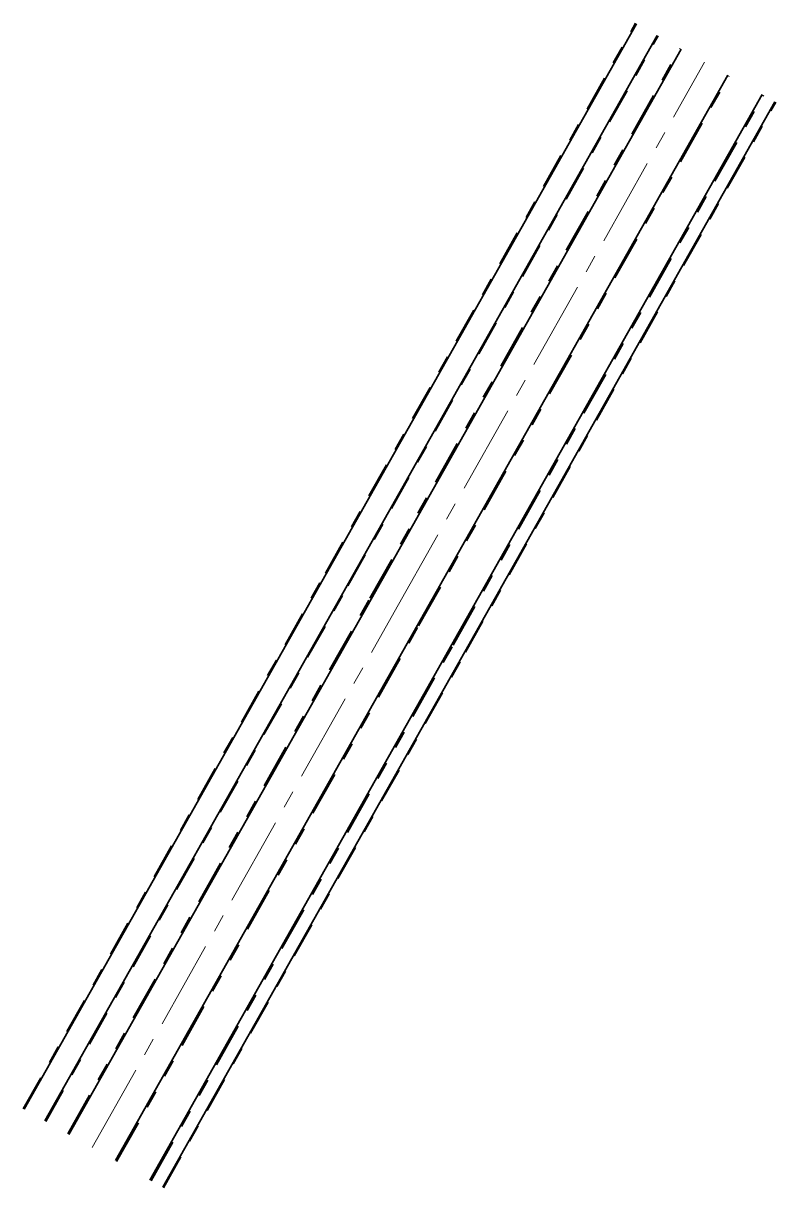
# Model space of a CAD drawing. Header units: metres. Extents: x 110332 to 110417, y 517585 to 517716.
import ezdxf

# ---------------------------------------------------------------- set-up
doc = ezdxf.new("R2010")
doc.units = ezdxf.units.M
for name, pattern in [('AM-AS-SO', [16, 10, -2, 2, -2]), ('VH-OPSLUITBAND-SO', [10, 4, -2, 2, -2]), ('VH-TROTTOIRBAND-SO', [15, 5, -2, 2, -2, 2, -2])]:
    doc.linetypes.add(name, pattern=pattern)
for name, color, linetype, lineweight in [('N01-WE-AM-AS_WEG-G', 10, 'AM-AS-SO', 18), ('N01-WE-VH-KANTOPSLUITING_OPSLUITBAND_100X200-G', 150, 'VH-OPSLUITBAND-SO', 35), ('N01-WE-VH-KANTOPSLUITING_TROTTOIRBAND-G', 210, 'VH-TROTTOIRBAND-SO', 35), ('N01-WE-VH-KANTOPSLUITING_VOORKANTBAND-G', 7, 'Continuous', 35), ('N02-WE-AM-AS_WEG-G', 10, 'AM-AS-SO', 18), ('N02-WE-VH-KANTOPSLUITING_OPSLUITBAND_100X200-G', 150, 'VH-OPSLUITBAND-SO', 35), ('N02-WE-VH-KANTOPSLUITING_TROTTOIRBAND-G', 210, 'VH-TROTTOIRBAND-SO', 35), ('N02-WE-VH-KANTOPSLUITING_VOORKANTBAND-G', 7, 'Continuous', 35)]:
    doc.layers.add(name, color=color, linetype=linetype, lineweight=lineweight)

msp = doc.modelspace()

# ---------------------------------------------------------------- linework, layer by layer
at = {"layer": 'N01-WE-AM-AS_WEG-G', "flags": 128}
msp.add_lwpolyline([(110340.25, 517589.13), (110374.24, 517649.44)], dxfattribs=at)
at = {"layer": 'N01-WE-VH-KANTOPSLUITING_OPSLUITBAND_100X200-G', "flags": 128}
for points in [[(110332.49, 517593.5), (110366.49, 517653.81)], [(110335.02, 517592.08), (110369.02, 517652.39)], [(110348.26, 517584.61), (110382.26, 517644.92)]]:
    msp.add_lwpolyline(points, dxfattribs=at)
at = {"layer": 'N01-WE-VH-KANTOPSLUITING_TROTTOIRBAND-G', "flags": 128}
for points in [[(110337.5, 517590.68), (110371.5, 517650.99)], [(110342.99, 517587.58), (110376.99, 517647.89)], [(110346.87, 517585.4), (110380.86, 517645.71)]]:
    msp.add_lwpolyline(points, dxfattribs=at)
at = {"layer": 'N01-WE-VH-KANTOPSLUITING_VOORKANTBAND-G', "flags": 128}
for points in [[(110332.58, 517593.45), (110366.58, 517653.76)], [(110334.93, 517592.13), (110368.93, 517652.43)], [(110337.63, 517590.6), (110371.63, 517650.91)], [(110342.86, 517587.66), (110376.86, 517647.97)], [(110346.74, 517585.47), (110380.73, 517645.78)], [(110348.18, 517584.66), (110382.17, 517644.97)]]:
    msp.add_lwpolyline(points, dxfattribs=at)
at = {"layer": 'N02-WE-AM-AS_WEG-G', "flags": 128}
msp.add_lwpolyline([(110374.24, 517649.44), (110409.16, 517711.38)], dxfattribs=at)
at = {"layer": 'N02-WE-VH-KANTOPSLUITING_OPSLUITBAND_100X200-G', "flags": 128}
for points in [[(110366.49, 517653.81), (110401.4, 517715.75)], [(110369.02, 517652.39), (110403.93, 517714.32)], [(110382.26, 517644.92), (110417.17, 517706.86)]]:
    msp.add_lwpolyline(points, dxfattribs=at)
at = {"layer": 'N02-WE-VH-KANTOPSLUITING_TROTTOIRBAND-G', "flags": 128}
for points in [[(110371.5, 517650.99), (110406.41, 517712.92)], [(110376.99, 517647.89), (110411.9, 517709.83)], [(110380.86, 517645.71), (110415.78, 517707.65)]]:
    msp.add_lwpolyline(points, dxfattribs=at)
at = {"layer": 'N02-WE-VH-KANTOPSLUITING_VOORKANTBAND-G', "flags": 128}
for points in [[(110366.58, 517653.76), (110401.49, 517715.7)], [(110368.93, 517652.43), (110403.84, 517714.37)], [(110371.63, 517650.91), (110406.54, 517712.85)], [(110376.86, 517647.97), (110411.77, 517709.9)], [(110380.73, 517645.78), (110415.65, 517707.72)], [(110382.17, 517644.97), (110417.08, 517706.91)]]:
    msp.add_lwpolyline(points, dxfattribs=at)

doc.saveas('drawing.dxf')
